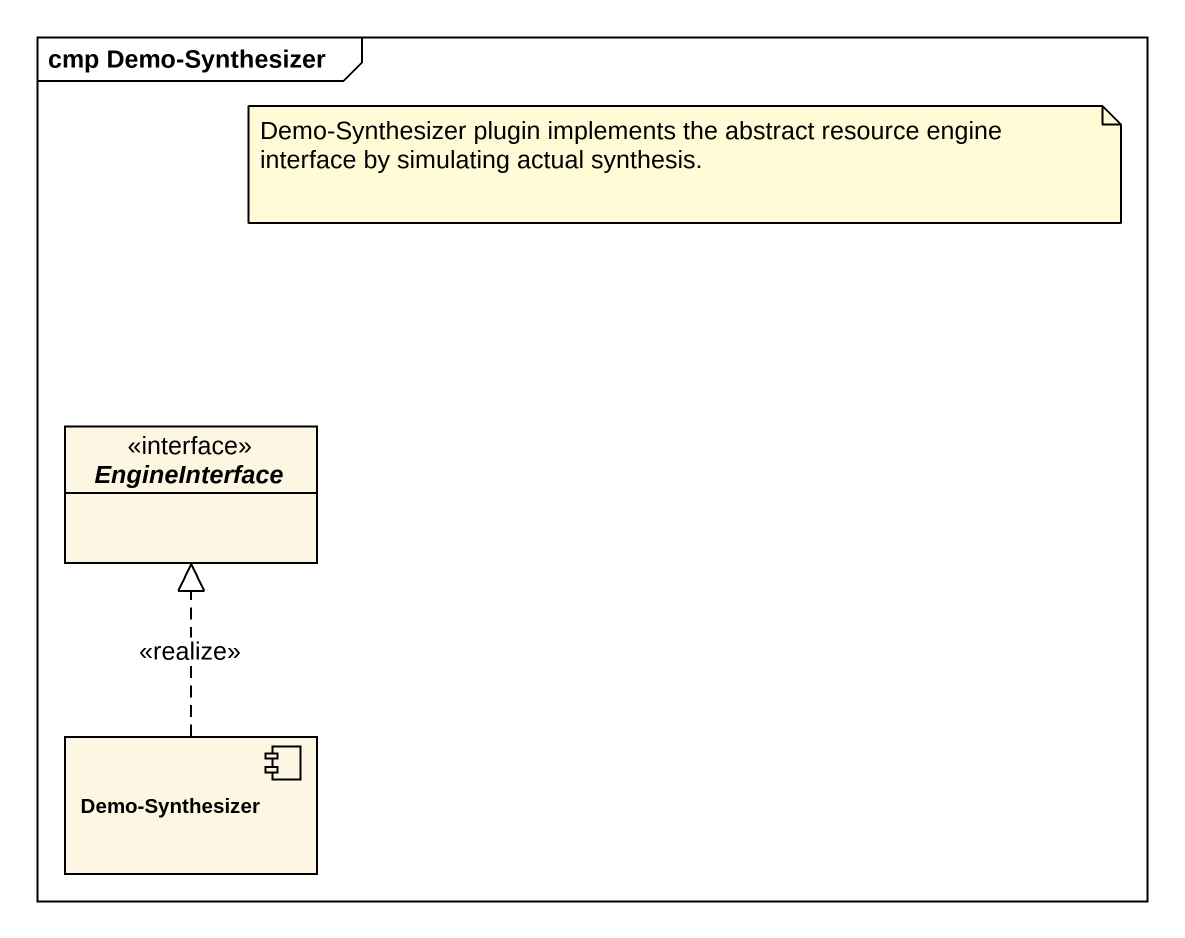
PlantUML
@startuml
mainframe cmp Demo-Synthesizer
allowmixing
hide circle
hide empty members
interface EngineInterface <<interface>>
component "Demo-Synthesizer" as Demo_Synthesizer
Demo_Synthesizer .up.|> EngineInterface : <<realize>>
note as N1
  Demo-Synthesizer plugin implements the abstract resource engine interface by simulating actual synthesis.
end note
@enduml
